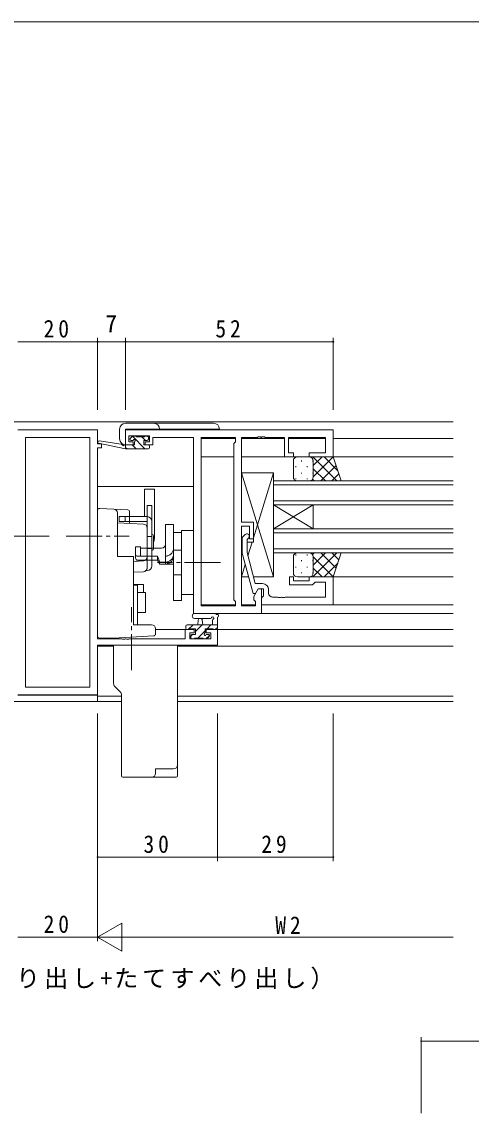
# Model space of a CAD drawing. Units: millimetres on the paper. Extents: x -420 to 373, y -297 to 267.
# Drawn here: x 76.4 to 188.9, y -8.5 to 264.4 of the extents above; entities that cross this region are included whole.
import ezdxf
from ezdxf.enums import TextEntityAlignment as Align

# ---------------------------------------------------------------- set-up
doc = ezdxf.new("R2010")
doc.units = ezdxf.units.MM
for name, pattern in [('CHAIN2', [12, 9, -1, 1, -1]), ('DASHED3', [4, 3, -1]), ('DOUBLE_CHAIN2', [12.8, 9, -1, 0.6, -0.6, 0.6, -1])]:
    doc.linetypes.add(name, pattern=pattern)
for name, color, linetype, lineweight in [('0-1_YKK_ZWAK', 7, 'Continuous', 9), ('0-3_YKK_11', 7, 'Continuous', 9), ('0-4_YKK_12', 2, 'Continuous', 9), ('0-6_YKK_13', 4, 'Continuous', 9), ('0-7_YKK_D', 6, 'Continuous', 9)]:
    doc.layers.add(name, color=color, linetype=linetype, lineweight=lineweight)
doc.layers.add('0-2_USER1', color=3, linetype='Continuous')
doc.styles.add('ＭＳ ゴシック', font='')
doc.styles.get('ＭＳ ゴシック').set_extended_font_data('MS Gothic')

msp = doc.modelspace()

# ---------------------------------------------------------------- linework, layer by layer
at = {"layer": '0-1_YKK_ZWAK'}
msp.add_line((352.3, 264.4), (-417.7, 264.4), dxfattribs=at)
at = {"layer": '0-3_YKK_11'}
for p, q in [((75.37, 162.4), (95.37, 162.4)), ((95.37, 162.4), (95.37, 158.9)), ((102.37, 158.6), (102.37, 162.4)), ((102.37, 162.4), (154.37, 162.4)), ((154.37, 162.4), (154.37, 155.6)), ((77.3, 160.47), (77.3, 98.03)), ((93.44, 160.47), (77.3, 160.47)), ((93.44, 98.03), (93.44, 160.47)), ((93.44, 98.03), (93.44, 160.47)), ((95.37, 158.9), (96.37, 158.9)), ((96.37, 158.9), (96.37, 157.9)), ((104.27, 158.6), (102.37, 158.6)), ((103.17, 160.9), (103.17, 159.4)), ((108.37, 160.9), (103.17, 160.9)), ((103.17, 159.4), (104.27, 159.4)), ((104.27, 159.4), (104.27, 158.6)), ((107.27, 159.4), (108.37, 159.4)), ((107.27, 158.6), (107.27, 159.4)), ((109.17, 158.6), (107.27, 158.6)), ((108.37, 159.4), (108.37, 160.9)), ((109.17, 160.47), (109.17, 159.67)), ((119.37, 160.47), (109.17, 160.47)), ((109.17, 159.67), (109.17, 158.6)), ((119.37, 116.4), (119.37, 160.47)), ((121.3, 118.33), (121.3, 160.47)), ((121.3, 160.47), (129.87, 160.47)), ((121.3, 118.33), (121.3, 160.47)), ((129.87, 159.4), (129.44, 158.97)), ((129.44, 158.97), (129.44, 119.83)), ((129.87, 160.47), (129.87, 159.4)), ((131.37, 160.47), (131.37, 139.3)), ((135.412, 160.47), (131.37, 160.47)), ((135.595, 160.59), (135.412, 160.47)), ((136.145, 160.59), (135.595, 160.59)), ((136.328, 160.47), (136.145, 160.59)), ((136.412, 160.47), (136.328, 160.47)), ((136.595, 160.59), (136.412, 160.47)), ((137.145, 160.59), (136.595, 160.59)), ((137.328, 160.47), (137.145, 160.59)), ((142.17, 160.47), (137.328, 160.47)), ((142.17, 155.6), (142.17, 160.47)), ((143.17, 160.47), (143.17, 156.6)), ((152.44, 160.47), (143.17, 160.47)), ((152.44, 156.6), (152.44, 160.47)), ((96.37, 157.9), (95.37, 157.9)), ((95.37, 157.9), (95.37, 110.13)), ((144.37, 155.6), (142.17, 155.6)), ((143.17, 156.6), (144.37, 156.6)), ((144.37, 156.6), (144.37, 155.6)), ((148.37, 156.6), (152.44, 156.6)), ((148.37, 155.6), (148.37, 156.6)), ((154.37, 155.6), (148.37, 155.6)), ((131.37, 139.3), (134.37, 139.3)), ((134.37, 139.3), (134.37, 135.1)), ((131.37, 138.3), (131.37, 118.33)), ((133.37, 138.3), (131.37, 138.3)), ((133.37, 135.1), (133.37, 138.3)), ((132.346, 136.224), (131.57, 135.449)), ((131.57, 135.449), (131.57, 131.503)), ((132.77, 134.952), (133.194, 135.376)), ((132.77, 131.661), (132.77, 134.952)), ((134.37, 135.1), (133.37, 135.1)), ((131.57, 131.503), (134.277, 121.4)), ((134.849, 123.9), (132.77, 131.661)), ((143.37, 125.6), (143.37, 123.6)), ((144.37, 125.6), (143.37, 125.6)), ((144.37, 124.6), (144.37, 125.6)), ((148.37, 125.6), (148.37, 124.6)), ((154.37, 125.6), (148.37, 125.6)), ((154.37, 118.6), (154.37, 125.6)), ((136.67, 123.9), (134.849, 123.9)), ((143.37, 123.6), (149.17, 123.6)), ((148.37, 124.6), (144.37, 124.6)), ((149.17, 123.6), (149.67, 124.1)), ((149.67, 124.1), (149.87, 124.3)), ((149.87, 124.3), (152.44, 124.3)), ((152.44, 124.3), (152.44, 120.53)), ((134.277, 121.4), (134.877, 121.4)), ((134.44, 120.643), (135.57, 122.6)), ((134.44, 119.83), (134.44, 120.643)), ((134.877, 121.4), (135.57, 122.6)), ((135.57, 122.6), (136.37, 122.6)), ((135.57, 122.6), (136.87, 122.6)), ((136.37, 122.6), (136.37, 116.4)), ((136.67, 120.6), (136.37, 120.3)), ((136.37, 120.3), (136.37, 118.6)), ((136.87, 120.8), (136.67, 120.6)), ((136.87, 122.6), (136.87, 120.8)), ((138.17, 121.53), (138.17, 122.4)), ((140.411, 120.53), (139.17, 120.53)), ((140.595, 120.41), (140.411, 120.53)), ((141.145, 120.41), (140.595, 120.41)), ((141.328, 120.53), (141.145, 120.41)), ((141.411, 120.53), (141.328, 120.53)), ((141.595, 120.41), (141.411, 120.53)), ((142.145, 120.41), (141.595, 120.41)), ((142.328, 120.53), (142.145, 120.41)), ((152.44, 120.53), (142.328, 120.53)), ((129.87, 118.33), (121.3, 118.33)), ((129.44, 119.83), (129.87, 119.4)), ((129.87, 119.4), (129.87, 118.33)), ((131.37, 118.33), (134.87, 118.33)), ((134.87, 119.4), (134.44, 119.83)), ((134.87, 118.33), (134.87, 119.4)), ((136.37, 118.6), (154.37, 118.6)), ((136.37, 116.4), (119.37, 116.4)), ((117.27, 112.4), (119.57, 112.4)), ((117.27, 110.13), (117.27, 112.4)), ((119.57, 112.4), (119.57, 111.6)), ((122.57, 112.4), (125.37, 112.4)), ((122.57, 111.6), (122.57, 112.4)), ((125.37, 112.4), (125.37, 108.5)), ((95.37, 110.13), (101.412, 110.13)), ((101.412, 110.13), (101.595, 110.01)), ((101.595, 110.01), (102.145, 110.01)), ((102.145, 110.01), (102.328, 110.13)), ((102.328, 110.13), (102.412, 110.13)), ((102.412, 110.13), (102.595, 110.01)), ((102.595, 110.01), (103.145, 110.01)), ((103.145, 110.01), (103.328, 110.13)), ((103.328, 110.13), (117.27, 110.13)), ((118.47, 111.6), (118.47, 110.13)), ((119.57, 111.6), (118.47, 111.6)), ((118.47, 110.13), (123.74, 110.13)), ((123.74, 111.6), (122.57, 111.6)), ((123.74, 110.13), (123.74, 111.6)), ((95.37, 108.5), (95.37, 96.1)), ((125.37, 108.5), (95.37, 108.5)), ((95.37, 96.1), (75.37, 96.1)), ((77.3, 98.03), (93.44, 98.03))]:
    msp.add_line(p, q, dxfattribs=at)
for centre, radius, start, end in [((132.77, 135.8), 0.6, 314.99998, 135), ((136.67, 122.4), 1.5, 0, 89.99998), ((139.17, 121.53), 1, 180, 269.99998)]:
    msp.add_arc(centre, radius, start, end, dxfattribs=at)
at = {"layer": '0-4_YKK_12'}
for p, q in [((-13.63, 164.4), (184.37, 164.4)), ((121.3, 160.17), (121.3, 118.63)), ((129.868, 160.2), (121.301, 160.2)), ((142.168, 160.2), (131.371, 160.2)), ((152.438, 160.2), (143.171, 160.2)), ((184.37, 160.2), (154.37, 160.2)), ((121.3, 155.599), (129.44, 155.599)), ((131.37, 155.599), (184.37, 155.6)), ((95.37, 148.2), (119.37, 148.2)), ((139.37, 143.6), (139.37, 149.6)), ((139.37, 149.6), (184.37, 149.599)), ((184.37, 148.6), (139.37, 148.6)), ((139.37, 144.6), (184.37, 144.599)), ((139.37, 137.6), (149.37, 143.6)), ((139.37, 143.6), (149.37, 137.6)), ((139.37, 143.6), (139.37, 137.6)), ((184.37, 143.599), (139.37, 143.6)), ((149.37, 143.6), (149.37, 137.6)), ((139.37, 131.6), (139.37, 137.6)), ((139.37, 137.6), (184.37, 137.6)), ((184.37, 136.6), (139.37, 136.6)), ((139.37, 132.6), (184.37, 132.599)), ((184.37, 131.599), (139.37, 131.6)), ((154.37, 125.6), (184.37, 125.6)), ((129.868, 118.6), (121.301, 118.6)), ((129.868, 118.6), (121.301, 118.6)), ((134.868, 118.6), (131.371, 118.6)), ((134.868, 118.6), (131.371, 118.6)), ((184.37, 118.6), (136.37, 118.6)), ((184.37, 116.4), (121.3, 116.4)), ((109.87, 112.4), (117.77, 112.4)), ((184.37, 112.4), (125.07, 112.4)), ((95.37, 94.4), (95.37, 108.3)), ((99.37, 108.3), (95.37, 108.3)), ((184.37, 108.3), (115.37, 108.3)), ((75.37, 96.03), (95.37, 96.03)), ((101.37, 95.8), (95.37, 95.8)), ((184.37, 95.8), (115.37, 95.8)), ((69.37, 94.4), (101.37, 94.4)), ((115.37, 94.4), (184.37, 94.4))]:
    msp.add_line(p, q, dxfattribs=at)
at = {"layer": '0-6_YKK_13'}
for p, q in [((124.37, 164.02), (102.37, 164.02)), ((100.87, 162.52), (100.87, 160.12)), ((102.37, 162.52), (125.87, 162.52)), ((102.37, 158.62), (102.37, 162.52)), ((102.372, 157.6), (95.611, 159.006)), ((101.258, 158.774), (95.716, 159.597)), ((102.372, 158.6), (102.285, 158.614)), ((102.372, 157.6), (102.372, 158.6)), ((104.57, 158.6), (102.372, 158.6)), ((104.058, 160.712), (103.558, 160.212)), ((103.77, 159.7), (104.109, 159.7)), ((104.982, 157.6), (103.982, 158.6)), ((107.227, 157.6), (104.088, 160.739)), ((104.87, 160.8), (104.27, 160.8)), ((104.57, 159.239), (104.57, 158.6)), ((107.07, 160.6), (105.07, 160.6)), ((107.372, 159.7), (106.472, 160.6)), ((106.97, 159.7), (107.77, 159.7)), ((106.97, 158.6), (106.97, 159.7)), ((108.07, 158.6), (106.97, 158.6)), ((107.77, 160.8), (107.27, 160.8)), ((108.07, 160), (108.07, 160.5)), ((108.37, 157.9), (108.37, 158.3)), ((102.737, 157.6), (102.372, 157.965)), ((108.07, 157.6), (102.372, 157.6)), ((145.37, 155.6), (148.37, 155.6)), ((154.37, 155.6), (148.37, 155.6)), ((148.683, 155.549), (148.733, 155.6)), ((149.238, 155.6), (155.238, 149.6)), ((149.37, 153.408), (151.561, 155.6)), ((149.37, 150.579), (154.375, 155.585)), ((152.066, 155.6), (155.521, 152.145)), ((156.37, 149.6), (154.37, 155.6)), ((144.37, 150.6), (144.37, 154.6)), ((145.035, 153.265), (145.035, 153.065)), ((146.45, 154.68), (146.45, 154.48)), ((147.865, 153.265), (147.865, 153.065)), ((149.28, 154.68), (149.28, 154.48)), ((149.37, 154.6), (149.37, 150.6)), ((149.37, 154.6), (149.37, 150.6)), ((151.218, 149.6), (155.082, 153.463)), ((139.37, 125.6), (131.37, 151.6)), ((131.37, 151.6), (131.37, 139.3)), ((139.37, 151.6), (131.37, 151.6)), ((139.37, 151.6), (134.37, 135.35)), ((139.37, 125.6), (139.37, 151.6)), ((139.37, 126.2), (139.37, 150.2)), ((145.035, 150.235), (145.035, 150.035)), ((146.45, 151.65), (146.45, 151.45)), ((147.865, 150.235), (147.865, 150.035)), ((149.28, 151.65), (149.28, 151.45)), ((149.37, 152.64), (152.41, 149.6)), ((154.047, 149.6), (155.789, 151.342)), ((107.07, 147.505), (109.57, 147.505)), ((107.07, 140.649), (107.07, 147.505)), ((109.57, 135.15), (109.57, 147.505)), ((148.37, 149.6), (145.37, 149.6)), ((148.37, 149.6), (156.37, 149.6)), ((148.39, 149.6), (148.39, 149.6)), ((149.175, 150.006), (149.581, 149.6)), ((95.37, 110.8), (95.37, 142.223)), ((95.896, 142.722), (102.896, 142.356)), ((108.97, 143.449), (107.77, 143.449)), ((107.77, 140.649), (107.77, 143.449)), ((108.97, 128.349), (108.97, 143.449)), ((100.37, 130.701), (100.37, 141.539)), ((107.77, 140.649), (100.77, 140.649)), ((100.77, 139.449), (100.77, 140.649)), ((107.77, 139.449), (100.77, 139.449)), ((103.37, 138.986), (103.37, 141.856)), ((107.77, 128.349), (107.77, 139.449)), ((131.37, 139.3), (134.37, 139.3)), ((134.37, 139.3), (134.37, 134.3)), ((100.37, 139.143), (106.822, 138.805)), ((107.77, 130.12), (107.77, 137.806)), ((112.37, 138.7), (112.37, 128.8)), ((114.37, 138.7), (112.37, 138.7)), ((114.37, 138.7), (114.37, 119.7)), ((116.37, 136.7), (114.37, 136.7)), ((116.37, 137.2), (119.37, 137.2)), ((116.37, 121.2), (116.37, 137.2)), ((119.37, 137.2), (119.37, 121.2)), ((109.37, 132.6), (109.37, 135.8)), ((131.37, 134.3), (131.37, 125.6)), ((131.57, 134.3), (131.37, 134.3)), ((131.57, 134.3), (131.37, 134.3)), ((134.37, 134.3), (132.77, 134.3)), ((134.047, 134.3), (132.986, 130.854)), ((104.87, 133.1), (106.07, 133.1)), ((104.87, 133.1), (104.87, 131.237)), ((104.87, 131.237), (104.87, 130.268)), ((106.07, 133.1), (106.07, 130.737)), ((106.07, 132.8), (111.37, 132.8)), ((145.035, 130.965), (145.035, 131.165)), ((148.37, 131.6), (145.37, 131.6)), ((147.865, 130.965), (147.865, 131.165)), ((148.37, 131.6), (156.37, 131.6)), ((148.39, 131.6), (148.39, 131.599)), ((149.175, 131.193), (149.581, 131.6)), ((149.238, 125.6), (155.238, 131.6)), ((149.37, 128.56), (152.41, 131.6)), ((151.218, 131.6), (155.082, 127.736)), ((154.047, 131.6), (155.789, 129.857)), ((156.37, 131.6), (154.37, 125.6)), ((104.37, 130.701), (100.37, 130.701)), ((104.37, 128.349), (104.37, 130.701)), ((104.37, 129.467), (106.822, 129.595)), ((105.37, 130.737), (106.07, 130.737)), ((105.37, 129.768), (110.37, 129.768)), ((106.07, 130.737), (110.37, 130.737)), ((107.77, 128.349), (107.77, 130.1)), ((110.91, 128.8), (110.37, 129.768)), ((110.91, 129.3), (112.37, 129.3)), ((110.91, 128.8), (114.37, 128.8)), ((132.322, 128.695), (131.37, 125.6)), ((144.37, 130.6), (144.37, 126.6)), ((146.45, 129.55), (146.45, 129.75)), ((149.28, 129.55), (149.28, 129.75)), ((149.37, 130.62), (154.375, 125.615)), ((149.37, 126.6), (149.37, 130.6)), ((149.37, 126.6), (149.37, 130.6)), ((152.066, 125.6), (155.521, 129.055)), ((104.37, 113.601), (104.37, 127.149)), ((104.37, 126.753), (106.822, 126.882)), ((107.77, 127.149), (107.452, 127.149)), ((131.37, 125.6), (133.152, 125.6)), ((134.394, 125.6), (139.37, 125.6)), ((145.035, 127.935), (145.035, 128.135)), ((145.37, 125.6), (148.37, 125.6)), ((146.45, 126.52), (146.45, 126.72)), ((147.865, 127.935), (147.865, 128.135)), ((154.37, 125.6), (148.37, 125.6)), ((148.683, 125.65), (148.733, 125.6)), ((149.28, 126.52), (149.28, 126.72)), ((149.37, 127.791), (151.561, 125.6)), ((106.87, 123.65), (104.37, 123.65)), ((105.37, 123.545), (104.37, 123.545)), ((105.37, 113.601), (105.37, 123.545)), ((106.87, 121.65), (106.87, 123.65)), ((107.37, 121.65), (105.37, 121.65)), ((107.37, 121.65), (107.37, 116.65)), ((119.37, 121.2), (116.37, 121.2)), ((107.37, 116.65), (105.37, 116.65)), ((119.642, 116.4), (124.804, 116.4)), ((119.642, 115.2), (123.603, 115.197)), ((120.47, 113.6), (120.572, 114.744)), ((121.67, 113.6), (121.568, 114.744)), ((124.17, 114.78), (124.17, 113.6)), ((125.37, 112.7), (125.37, 115.38)), ((104.37, 113.601), (108.87, 113.601)), ((109.87, 111.325), (109.87, 112.601)), ((117.47, 113.3), (117.47, 112.7)), ((125.37, 113.6), (117.77, 113.6)), ((117.77, 112.4), (118.37, 112.4)), ((118.065, 112.4), (119.265, 113.6)), ((118.57, 112.6), (119.87, 112.6)), ((119.87, 111.96), (121.51, 113.6)), ((119.87, 112.6), (119.87, 111.2)), ((120.455, 110.3), (122.27, 112.115)), ((122.27, 112.6), (124.27, 112.6)), ((122.27, 111.661), (122.27, 112.6)), ((122.755, 112.6), (123.755, 113.6)), ((124.47, 112.4), (125.07, 112.4)), ((124.8, 112.4), (125.37, 112.97)), ((95.87, 110.3), (99.358, 110.3)), ((109.396, 110.826), (99.358, 110.3)), ((118.67, 110.76), (119.11, 111.2)), ((118.67, 110.9), (118.67, 110.4)), ((119.87, 111.2), (118.97, 111.2)), ((118.97, 110.1), (119.47, 110.1)), ((119.67, 110.3), (121.77, 110.3)), ((121.97, 110.1), (122.57, 110.1)), ((122.5, 110.1), (123.363, 110.963)), ((123.07, 111.2), (122.731, 111.2)), ((122.782, 110.188), (123.282, 110.688)), ((99.37, 108.5), (107.37, 108.5)), ((99.37, 108.5), (115.37, 108.5)), ((99.37, 98.914), (99.37, 108.5)), ((115.37, 78.549), (115.37, 108.5)), ((99.662, 98.207), (101.077, 96.793)), ((101.37, 75.8), (101.37, 96.086)), ((109.87, 77.549), (109.87, 76.5)), ((114.37, 77.549), (109.87, 77.549)), ((115.37, 75.8), (115.37, 78.549)), ((101.67, 75.5), (108.87, 75.5)), ((108.87, 75.5), (115.069, 75.5))]:
    msp.add_line(p, q, dxfattribs=at)
at = {"layer": '0-6_YKK_13', "linetype": 'DASHED3'}
for p, q in [((102.27, 139.449), (102.27, 140.649)), ((107.77, 139.449), (107.77, 140.649)), ((107.77, 132.149), (107.77, 136.149)), ((108.97, 135.7), (107.77, 135.7)), ((108.97, 132.2), (108.97, 136.2)), ((108.97, 132.7), (107.77, 132.7)), ((116.37, 132.3), (114.37, 132.3)), ((104.37, 127.149), (104.37, 128.349)), ((107.77, 127.88), (107.77, 128.349)), ((116.37, 126.1), (114.37, 126.1))]:
    msp.add_line(p, q, dxfattribs=at)
at = {"layer": '0-6_YKK_13', "linetype": 'CHAIN2'}
for p, q in [((83.246, 135.8), (67.494, 135.8)), ((87.494, 135.8), (103.246, 135.8)), ((126.122, 129.2), (110.37, 129.2)), ((103.87, 102.254), (103.87, 118.006))]:
    msp.add_line(p, q, dxfattribs=at)
at = {"layer": '0-6_YKK_13', "linetype": 'DOUBLE_CHAIN2'}
msp.add_line((112.83, 129.3), (112.83, 128.8), dxfattribs=at)
at = {"layer": '0-6_YKK_13'}
for points in [[(116.37, 136.7), (116.37, 119.7), (114.37, 119.7)], [(110.91, 129.3), (110.37, 130.737), (110.37, 129.768)]]:
    msp.add_lwpolyline(points, dxfattribs=at)
for centre, radius, start, end in [((102.37, 162.52), 1.5, 90, 180), ((109.37, 162.52), 1.5, 0, 90), ((124.37, 162.52), 1.5, 0, 90), ((95.672, 159.3), 0.3, 81.55064, 258.25018), ((102.37, 160.12), 1.5, 180, 270), ((101.214, 158.477), 0.3, 21.55064, 81.55064), ((101.772, 158.697), 0.3, 201.55064, 320.80246), ((102.237, 158.318), 0.3, 80.80246, 140.80246), ((103.77, 160), 0.3, 134.99998, 270), ((104.27, 160.5), 0.3, 90, 134.99998), ((104.109, 160), 0.3, 270, 326.94426), ((104.57, 159.7), 0.25, 303.05573, 146.94426), ((104.87, 159.239), 0.3, 123.05573, 180), ((104.87, 160.6), 0.2, 0, 90), ((107.27, 160.6), 0.2, 90, 180), ((107.77, 160.5), 0.3, 0, 90), ((107.77, 160), 0.3, 270, 0), ((108.07, 158.3), 0.3, 0, 90), ((108.07, 157.9), 0.3, 270, 0), ((145.37, 154.6), 1, 89.99989, 179.99989), ((148.37, 154.6), 1, 359.99989, 89.99989), ((148.37, 154.6), 1, 359.99989, 89.99989), ((145.37, 150.6), 1, 179.99989, 269.99989), ((148.37, 150.6), 1, 269.99989, 359.99989), ((148.37, 150.6), 1, 269.99989, 359.99989), ((95.87, 142.223), 0.5, 87, 180), ((99.37, 141.539), 1, 0, 87), ((102.87, 141.856), 0.5, 0, 87), ((107.77, 139.449), 1.2, 0, 90), ((106.77, 137.806), 1, 0, 87), ((108.97, 135.8), 0.4, 0, 90), ((107.07, 135.15), 2.5, 337.66574, 0), ((111.37, 133.8), 1, 270, 0), ((105.37, 131.236), 0.5, 180, 270), ((108.97, 132.6), 0.4, 270, 0), ((145.37, 130.6), 1, 90.00009, 180.00009), ((148.37, 130.6), 1, 0.00009, 90.00009), ((148.37, 130.6), 1, 0.00009, 90.00009), ((105.37, 130.268), 0.5, 180, 270), ((106.77, 130.594), 1, 272.99998, 0), ((107.77, 128.349), 1.2, 270, 0), ((106.77, 127.88), 1, 272.99998, 313.00078), ((145.37, 126.6), 1, 180.00009, 270.00009), ((148.37, 126.6), 1, 270.00009, 0.00009), ((148.37, 126.6), 1, 270.00009, 0.00009), ((119.642, 115.8), 0.6, 89.95976, 269.95976), ((121.07, 114.7), 0.5, 5.09206, 174.90793), ((123.603, 115.497), 0.3, 269.95976, 340.81024), ((124.17, 115.3), 0.3, 300, 160.81024), ((124.47, 114.78), 0.3, 120, 180), ((124.804, 116.1), 0.3, 40.52878, 90), ((125.26, 116.49), 0.3, 220.52878, 280.52878), ((125.37, 115.9), 0.3, 300, 100.52878), ((125.67, 115.38), 0.3, 120, 180), ((108.87, 112.601), 1, 0, 90), ((117.77, 113.3), 0.3, 90, 180), ((117.77, 112.7), 0.3, 180, 270), ((118.37, 112.6), 0.2, 270, 0), ((124.47, 112.6), 0.2, 180, 270), ((125.07, 112.7), 0.3, 270, 0), ((95.87, 110.8), 0.5, 180, 270), ((109.37, 111.325), 0.5, 272.99998, 0), ((118.97, 110.9), 0.3, 90, 180), ((118.97, 110.4), 0.3, 180, 270), ((119.47, 110.3), 0.2, 270, 0), ((121.97, 110.3), 0.2, 180, 270), ((122.27, 111.2), 0.25, 123.05573, 326.94426), ((121.97, 111.661), 0.3, 303.05573, 0), ((122.731, 110.9), 0.3, 90, 146.94426), ((122.57, 110.4), 0.3, 270, 314.99998), ((123.07, 110.9), 0.3, 315, 90), ((100.37, 98.914), 1, 180, 225), ((100.37, 96.086), 1, 0, 45), ((108.87, 76.5), 1, 270, 0), ((114.37, 78.549), 1, 270, 0), ((101.67, 75.8), 0.3, 180, 270), ((115.069, 75.8), 0.3, 270, 0)]:
    msp.add_arc(centre, radius, start, end, dxfattribs=at)
at = {"layer": '0-6_YKK_13', "linetype": 'DASHED3'}
for centre, radius, start in [((112.37, 132.8), 2, 270), ((112.37, 131.3), 2, 270), ((112.37, 130.8), 2, 270), ((106.77, 127.88), 1, 313.00078)]:
    msp.add_arc(centre, radius, start, 0, dxfattribs=at)
at = {"layer": '0-7_YKK_D'}
for p, q in [((75.37, 184.4), (95.37, 184.4)), ((95.37, 167.4), (95.37, 185.4)), ((95.37, 167.4), (95.37, 185.4)), ((95.37, 184.4), (102.37, 184.4)), ((102.37, 167.4), (102.37, 185.4)), ((102.37, 167.4), (102.37, 185.4)), ((102.37, 184.4), (154.37, 184.4)), ((154.37, 167.4), (154.37, 185.4)), ((95.37, 91.4), (95.37, 54.5)), ((95.37, 91.4), (95.37, 34.5)), ((95.37, 91.4), (95.37, 34.5)), ((125.37, 91.4), (125.37, 54.5)), ((125.37, 91.4), (125.37, 54.5)), ((154.37, 91.4), (154.37, 54.5)), ((95.37, 55.5), (125.37, 55.5)), ((125.37, 55.5), (154.37, 55.5)), ((95.37, 35.5), (101.432, 39)), ((101.432, 32), (101.432, 39)), ((95.37, 35.5), (75.37, 35.5)), ((95.37, 35.5), (107.494, 35.5)), ((95.37, 35.5), (101.432, 32)), ((102.37, 35.5), (184.37, 35.5)), ((176.37, -8.528), (176.37, 10.472)), ((228.37, 9.472), (176.37, 9.472))]:
    msp.add_line(p, q, dxfattribs=at)
for centre, start, end in [((95.37, 184.4), 0, 180), ((95.37, 184.4), 0, 180), ((95.37, 184.4), 180, 0), ((95.37, 184.4), 180, 0), ((102.37, 184.4), 0, 180), ((102.37, 184.4), 0, 180), ((102.37, 184.4), 180, 0), ((102.37, 184.4), 180, 0), ((154.37, 184.4), 0, 180), ((154.37, 184.4), 180, 0), ((95.37, 55.5), 0, 180), ((95.37, 55.5), 180, 0), ((125.37, 55.5), 0, 180), ((125.37, 55.5), 0, 180), ((125.37, 55.5), 180, 0), ((125.37, 55.5), 180, 0), ((154.37, 55.5), 0, 180), ((154.37, 55.5), 180, 0), ((176.37, 9.472), 0, 180), ((176.37, 9.472), 180, 0)]:
    msp.add_arc(centre, 0.106, start, end, dxfattribs=at)

# ---------------------------------------------------------------- texts
at = {"layer": '0-2_USER1', "insert": (18.796, 22.441), "char_height": 4.399, "attachment_point": 7, "style": 'ＭＳ ゴシック'}
msp.add_mtext('\\T1.17;たて骨（たてすべり出し+たてすべり出し）', dxfattribs=at)
at = {"layer": '0-7_YKK_D', "color": 3, "style": 'ＭＳ ゴシック'}
msp.add_text('7', height=4.399, dxfattribs=at).set_placement((97.27, 185.4), align=Align.BOTTOM_LEFT)
at = {"layer": '0-7_YKK_D', "color": 3, "char_height": 4.399, "attachment_point": 7, "style": 'ＭＳ ゴシック'}
for s, insert in [('\\T1.36;\\W0.9;20', (81.85, 185.4)), ('\\T1.36;\\W0.9;52', (124.85, 185.4)), ('\\T1.36;\\W0.9;30', (106.85, 56.5)), ('\\T1.36;\\W0.9;29', (136.35, 56.5)), ('\\T1.36;\\W0.9;20', (81.85, 36.5)), ('\\T1.36;\\W0.9;W2', (139.85, 36.3))]:
    msp.add_mtext(s, dxfattribs=dict(at, insert=insert))

doc.saveas('drawing.dxf')
